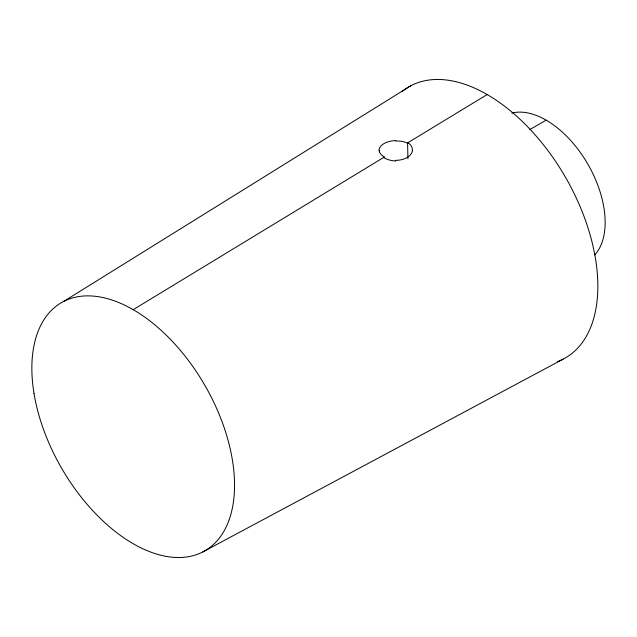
<?xml version="1.0" encoding="UTF-8"?>
<svg xmlns="http://www.w3.org/2000/svg" width="637" height="637" viewBox="0 0 637 637"><rect width="100%" height="100%" fill="white"/><g stroke="black" fill="none" stroke-linecap="round" stroke-linejoin="round"><path stroke-width="0.96" d="M63.612 301.452L411.176 85.557M133.197 309.678L383.992 157.251L384.581 157.578M407.943 158.724L407.576 142.911L487.162 94.547M529.912 129.534L546.156 120.162M202.765 551.961L563.14 359.133M407.576 142.911L408.142 143.261M384.485 156.997A16.705 8.743 4.2 0 1 379.166 150.706M395.792 141.04A16.705 10.088 -5.3 0 1 407.282 143.126M379.095 150.706A16.681 9.125 -2.4 0 1 395.792 140.578M408.452 143.062A16.721 10.877 -7.2 0 1 412.378 150.714M412.418 150.706A16.681 10.598 -0.3 0 1 395.792 160.357M395.792 160.962A16.721 9.897 2.5 0 1 384.151 157.825M402.09 91.481A156.519 90.366 60 0 1 565.624 177.508A156.519 90.366 60 0 1 557.51 361.609M511.829 113.06A83.431 48.165 60 0 1 587.489 163.534A83.431 48.165 60 0 1 594.751 254.959M34.016 393.491A143.317 82.746 60 0 0 200.822 552.9A143.317 82.746 60 0 0 164.744 333.708A143.317 82.746 60 0 0 34.016 393.491"/></g></svg>
